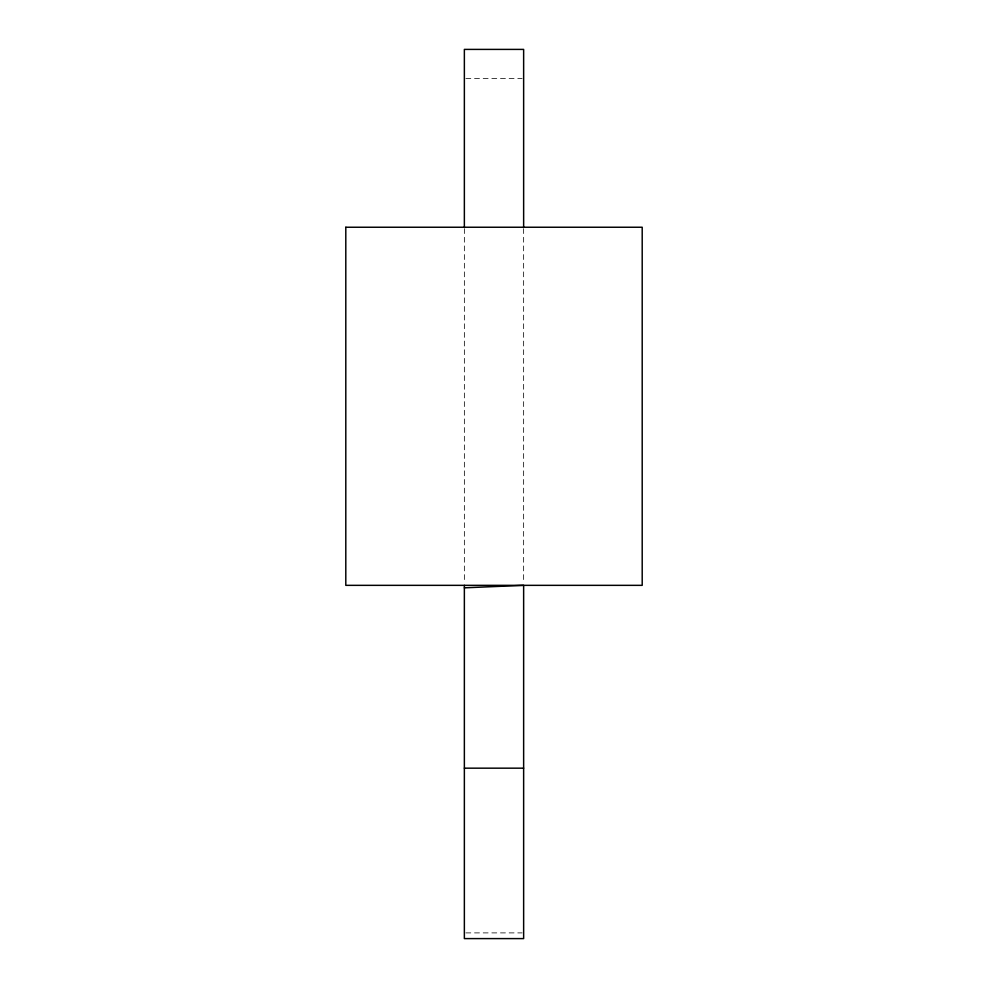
<?xml version="1.0" encoding="UTF-8"?>
<svg xmlns="http://www.w3.org/2000/svg" width="988" height="988" viewBox="0 0 988 988"><rect width="100%" height="100%" fill="white"/><g stroke="black" fill="none" stroke-linecap="round" stroke-linejoin="round"><path stroke-width="0.74" stroke-dasharray="4.94 3.71" d="M465.879 78.46L522.121 78.46M465.879 932.894L522.121 932.894M523.64 228.623L523.64 582.265M464.36 228.623L464.36 582.265"/><path stroke-width="1.48" d="M464.36 587.835L523.64 585.341L523.64 938.6L464.36 938.6L464.36 585.341M464.36 768.17L523.64 768.17M523.64 227.24L523.64 49.4L464.36 49.4L464.36 227.24M345.8 227.24L345.8 585.341L642.2 585.341L642.2 227.24L345.8 227.24"/></g></svg>
